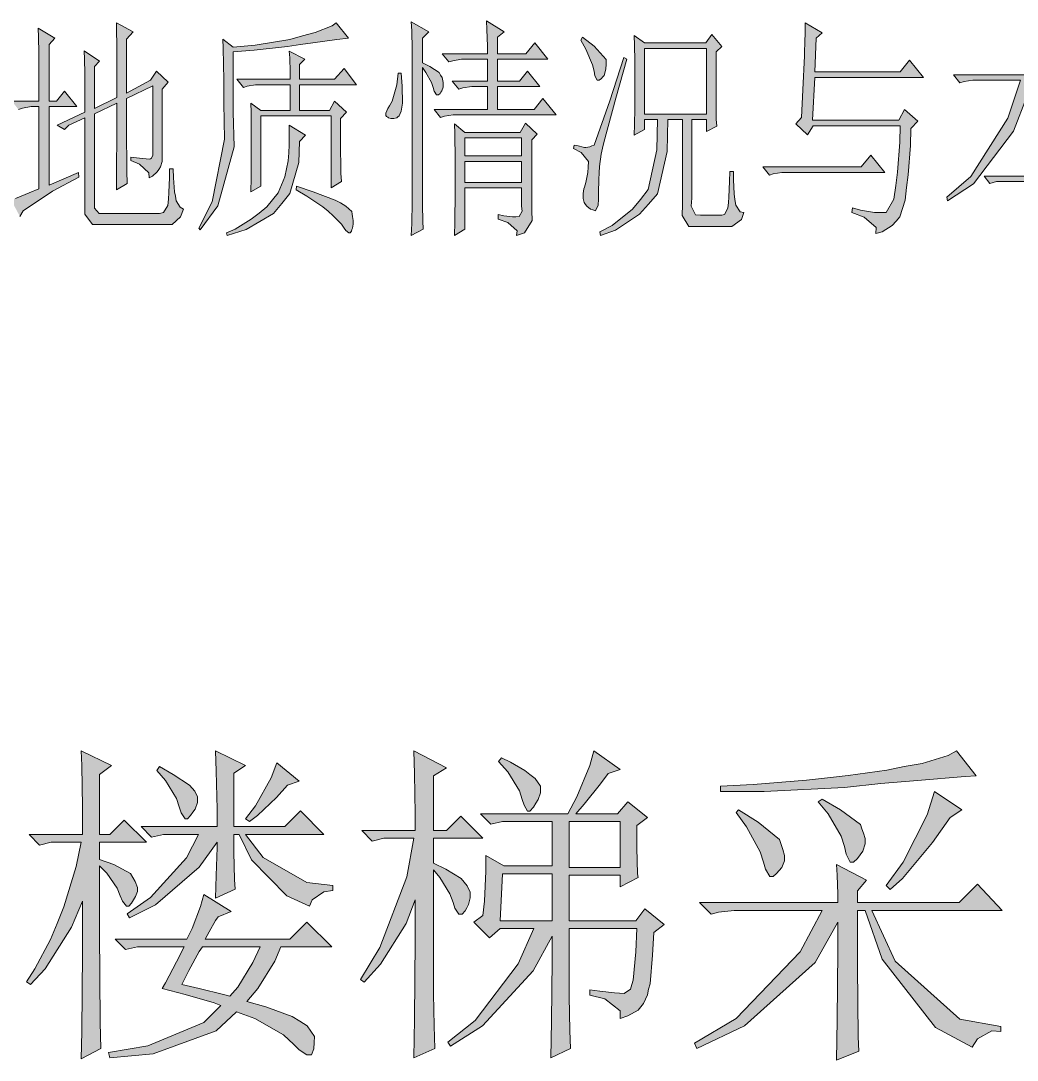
# Model space of a CAD drawing. Header units: millimetres. Extents: x 0 to 586, y 0 to 414.
# Drawn here: x 424.46 to 441.29, y 130 to 147.55 of the extents above; entities that cross this region are included whole.
import ezdxf

# ---------------------------------------------------------------- set-up
doc = ezdxf.new("R2010")
doc.units = ezdxf.units.MM

msp = doc.modelspace()

# ---------------------------------------------------------------- hatches: boundary and pattern name
h = msp.add_hatch(color=0)
h.dxf.hatch_style = 2
h.paths.add_polyline_path([(426.321361, 145.245667), (426.466, 145.2245), (426.635333, 145.206861), (426.652972, 145.217444), (426.670611, 145.2245), (426.68825, 145.277417), (426.68825, 145.323278), (426.68825, 146.448639), (426.247278, 146.233444), (426.247278, 145.725444), (426.250806, 145.005778), (426.257861, 144.797639), (426.074417, 144.691806), (426.077944, 144.959917), (426.085, 145.693694), (426.085, 146.155833), (425.704, 145.972389), (425.704, 144.476611), (425.704, 144.381361), (425.781611, 144.289639), (425.86275, 144.289639), (426.801139, 144.289639), (426.868167, 144.307278), (426.945778, 144.427222), (426.956361, 144.536583), (426.963417, 144.645944), (426.974, 144.899944), (426.974, 145.044583), (427.033972, 145.044583), (427.041028, 144.892889), (427.058667, 144.660056), (427.072778, 144.582444), (427.083361, 144.504833), (427.153917, 144.399), (427.206833, 144.36725), (427.157444, 144.236722), (427.016333, 144.106194), (426.924611, 144.106194), (425.802778, 144.106194), (425.67225, 144.106194), (425.541722, 144.282583), (425.541722, 144.458972), (425.541722, 145.908889), (425.270083, 145.785417), (425.196, 145.707806), (425.072528, 145.785417), (425.541722, 146.004139), (425.541722, 146.558), (425.541722, 146.656778), (425.534667, 146.896667), (425.531139, 147.037778), (425.788667, 146.864917), (425.704, 146.773194), (425.704, 146.064111), (426.085, 146.251083), (426.085, 146.988389), (426.085, 147.1295), (426.077944, 147.390556), (426.074417, 147.514028), (426.356639, 147.358806), (426.247278, 147.235333), (426.247278, 146.325167), (426.652972, 146.543889), (426.75175, 146.695583), (426.949306, 146.512139), (426.850528, 146.388667), (426.850528, 145.217444), (426.850528, 145.168056), (426.822306, 145.079861), (426.794083, 145.037528), (426.765861, 144.995194), (426.684722, 144.921111), (426.628278, 144.892889), (426.621222, 144.977556), (426.466, 145.122194), (426.321361, 145.185694)])
h = msp.add_hatch(color=0)
h.dxf.hatch_style = 2
h.paths.add_polyline_path([(427.467889, 144.046222), (427.690139, 144.490722), (427.898278, 145.549056), (427.887694, 146.155833), (427.887694, 146.543889), (427.880639, 147.083639), (427.873583, 147.235333), (428.046444, 147.09775), (428.416861, 147.136556), (429.002472, 147.231806), (429.217667, 147.291778), (429.432861, 147.348222), (429.718611, 147.461111), (429.785639, 147.514028), (429.997306, 147.252972), (429.79975, 147.228278), (429.390528, 147.175361), (429.182389, 147.143611), (428.967194, 147.111861), (428.399222, 147.051889), (428.046444, 147.020139), (428.046444, 146.004139), (428.064083, 145.418528), (427.788917, 144.423694), (427.492583, 144.014472)])
h = msp.add_hatch(color=0)
h.dxf.hatch_style = 2
h.paths.add_polyline_path([(431.06975, 146.910778), (431.06975, 147.066), (431.062694, 147.376444), (431.055639, 147.528139), (431.351972, 147.358806), (431.242611, 147.252972), (431.242611, 146.836694), (431.369611, 146.773194), (431.524833, 146.670889), (431.549528, 146.628556), (431.574222, 146.586222), (431.595389, 146.505083), (431.591861, 146.466278), (431.591861, 146.427472), (431.570694, 146.363972), (431.556583, 146.342806), (431.542472, 146.318111), (431.51425, 146.296944), (431.500139, 146.296944), (431.4825, 146.296944), (431.443694, 146.356917), (431.426056, 146.420417), (431.394306, 146.505083), (431.302583, 146.674417), (431.242611, 146.759083), (431.242611, 144.554222), (431.242611, 144.43075), (431.249667, 144.166167), (431.253194, 144.028583), (431.055639, 143.919222), (431.062694, 144.120306), (431.06975, 144.483667), (431.06975, 144.645944)])
h = msp.add_hatch(color=0)
h.dxf.hatch_style = 2
h.paths.add_polyline_path([(432.621972, 147.358806), (432.512611, 147.267083), (432.512611, 146.988389), (432.992389, 146.988389), (433.140556, 147.171833), (433.362806, 146.896667), (432.512611, 146.896667), (432.512611, 146.52625), (432.883028, 146.52625), (433.017083, 146.695583), (433.22875, 146.434528), (432.512611, 146.434528), (432.512611, 146.05), (433.129972, 146.05), (433.278139, 146.233444), (433.500389, 145.958278), (431.845861, 145.958278), (431.764722, 145.958278), (431.616556, 145.933583), (431.549528, 145.912417), (431.440167, 146.05), (432.33975, 146.05), (432.33975, 146.434528), (432.156306, 146.434528), (432.075167, 146.434528), (431.927, 146.413361), (431.859972, 146.388667), (431.747083, 146.52625), (432.33975, 146.52625), (432.33975, 146.896667), (431.983444, 146.896667), (431.902306, 146.896667), (431.754139, 146.871972), (431.687111, 146.850806), (431.574222, 146.988389), (432.33975, 146.988389), (432.33975, 147.118917), (432.332694, 147.397611), (432.325639, 147.545778)])
h = msp.add_hatch(color=0)
h.dxf.hatch_style = 2
h.paths.add_polyline_path([(437.645528, 145.912417), (437.670222, 146.381611), (437.698444, 146.953111), (437.698444, 147.051889), (437.701972, 147.150667), (437.7055, 147.3835), (437.7055, 147.514028), (437.99125, 147.344694), (437.892472, 147.252972), (437.867778, 146.681472), (439.310639, 146.681472), (439.469389, 146.882556), (439.70575, 146.58975), (437.867778, 146.58975), (437.828972, 145.866556), (439.285944, 145.866556), (439.384722, 146.05), (439.606972, 145.848917), (439.494083, 145.725444), (439.4835, 145.439694), (439.444694, 144.942278), (439.42, 144.730611), (439.395306, 144.518944), (439.307111, 144.233194), (439.243611, 144.162639), (439.176583, 144.088556), (439.00725, 143.982722), (438.901417, 143.9545), (438.908472, 144.053278), (438.703861, 144.229667), (438.495722, 144.307278), (438.506306, 144.384889), (438.643889, 144.346083), (438.876722, 144.307278), (438.9755, 144.307278), (439.074278, 144.307278), (439.204806, 144.536583), (439.236556, 144.762361), (439.264778, 144.991667), (439.303583, 145.496139), (439.310639, 145.771306), (437.843083, 145.771306), (437.744306, 145.619611), (437.54675, 145.803056)])
h = msp.add_hatch(color=0)
h.dxf.hatch_style = 2
h.paths.add_polyline_path([(441.6425, 144.829389), (441.6425, 144.554222), (441.646028, 144.127361), (441.653083, 143.982722), (441.444944, 143.891), (441.448472, 144.229667), (441.455528, 144.698861), (441.455528, 144.829389), (440.936944, 144.829389), (440.827583, 144.801167), (440.728806, 144.924639), (441.455528, 144.924639), (441.455528, 146.279306), (441.222694, 145.679583), (440.548889, 144.794111), (440.111444, 144.508361), (440.100861, 144.568333), (440.506556, 144.917583), (441.130972, 145.901833), (441.346167, 146.543889), (440.615917, 146.543889), (440.538306, 146.543889), (440.390139, 146.519194), (440.319583, 146.498028), (440.210222, 146.635611), (441.455528, 146.635611), (441.455528, 146.84375), (441.448472, 147.298833), (441.444944, 147.545778), (441.765972, 147.358806), (441.6425, 147.235333), (441.6425, 146.635611), (442.478583, 146.635611), (442.651444, 146.850806), (442.898389, 146.543889), (441.765972, 146.543889), (441.967056, 145.901833), (442.573833, 145.101028), (442.972472, 144.93875), (442.972472, 144.878778), (442.856056, 144.868194), (442.722, 144.776472), (442.700833, 144.691806), (442.369222, 144.963444), (441.868278, 145.887722), (441.702472, 146.543889), (441.6425, 146.543889), (441.6425, 144.924639), (442.012917, 144.924639), (442.161083, 145.108083), (442.379806, 144.829389)])
h = msp.add_hatch(color=0)
h.dxf.hatch_style = 2
h.paths.add_polyline_path([(424.938472, 144.769417), (425.432361, 144.984611), (425.442944, 144.907), (424.998444, 144.670639), (424.501028, 144.339028), (424.444583, 144.243778), (424.296417, 144.522472), (424.3705, 144.547167), (424.603333, 144.638889), (424.765611, 144.705917), (424.765611, 146.095861), (424.716222, 146.095861), (424.635083, 146.095861), (424.486917, 146.071167), (424.419889, 146.05), (424.310528, 146.187583), (424.765611, 146.187583), (424.765611, 146.896667), (424.765611, 147.006028), (424.758556, 147.267083), (424.7515, 147.422306), (425.03725, 147.252972), (424.938472, 147.143611), (424.938472, 146.187583), (425.061944, 146.187583), (425.196, 146.356917), (425.407667, 146.095861), (424.938472, 146.095861)])
h = msp.add_hatch(color=0)
h.dxf.hatch_style = 2
h.paths.add_polyline_path([(433.944889, 147.267083), (434.145972, 147.118917), (434.347056, 146.893139), (434.343528, 146.812), (434.34, 146.730861), (434.311778, 146.6215), (434.287083, 146.593278), (434.265917, 146.568583), (434.227111, 146.540361), (434.216528, 146.540361), (434.191833, 146.540361), (434.153028, 146.617972), (434.142444, 146.695583), (434.11775, 146.801417), (434.004861, 147.066), (433.920194, 147.221222)])
h = msp.add_hatch(color=0)
h.paths.add_polyline_path([(436.202667, 146.201694), (436.202667, 146.102917), (436.206194, 145.884194), (436.21325, 145.767778), (436.040389, 145.676056), (436.040389, 145.877139), (435.793444, 145.877139), (435.793444, 144.550694), (435.782861, 144.413111), (435.856944, 144.268472), (435.941611, 144.261417), (436.297917, 144.261417), (436.347306, 144.275528), (436.40375, 144.381361), (436.410806, 144.476611), (436.417861, 144.568333), (436.428444, 144.829389), (436.4355, 144.998722), (436.495472, 144.998722), (436.495472, 144.861139), (436.509583, 144.624778), (436.520167, 144.529528), (436.534278, 144.434278), (436.608361, 144.321389), (436.668333, 144.307278), (436.633056, 144.190861), (436.470778, 144.074444), (436.347306, 144.074444), (435.867528, 144.074444), (435.744056, 144.074444), (435.627639, 144.257889), (435.634694, 144.444861), (435.634694, 145.877139), (435.38775, 145.877139), (435.373639, 145.337389), (435.211361, 144.624778), (435.059667, 144.451917), (434.907972, 144.279056), (434.505806, 144.010944), (434.251806, 143.919222), (434.241222, 143.982722), (434.449361, 144.088556), (434.791556, 144.363722), (434.925611, 144.529528), (435.056139, 144.695333), (435.200778, 145.369139), (435.214889, 145.877139), (434.992639, 145.877139), (434.992639, 145.707806), (434.819778, 145.616083), (434.826833, 145.792472), (434.830361, 146.064111), (434.830361, 146.155833), (434.830361, 146.773194), (434.830361, 146.871972), (434.826833, 147.136556), (434.819778, 147.295306), (434.992639, 147.171833), (436.029806, 147.171833), (436.128583, 147.312944), (436.297917, 147.111861), (436.202667, 147.020139)])
h.paths.add_polyline_path([(434.992639, 147.080111), (434.992639, 145.968861), (436.040389, 145.968861), (436.040389, 147.080111)])
h = msp.add_hatch(color=0)
h.dxf.hatch_style = 2
h.paths.add_polyline_path([(429.009528, 146.558), (429.009528, 146.681472), (429.002472, 146.921361), (428.995417, 147.03425), (429.256472, 146.896667), (429.168278, 146.804944), (429.168278, 146.558), (429.760944, 146.558), (429.923222, 146.741444), (430.131361, 146.466278), (429.168278, 146.466278), (429.168278, 146.032361), (429.676278, 146.032361), (429.760944, 146.187583), (429.9585, 146.004139), (429.859722, 145.894778), (429.859722, 145.499667), (429.866778, 144.9705), (429.873833, 144.829389), (429.700972, 144.723556), (429.700972, 145.940639), (428.515639, 145.940639), (428.515639, 144.751778), (428.342778, 144.660056), (428.349833, 144.892889), (428.353361, 145.305639), (428.353361, 145.485556), (428.353361, 145.665472), (428.349833, 146.004139), (428.342778, 146.155833), (428.515639, 146.032361), (429.009528, 146.032361), (429.009528, 146.466278), (428.490944, 146.466278), (428.423917, 146.466278), (428.286333, 146.441583), (428.219306, 146.420417), (428.109944, 146.558)])
h = msp.add_hatch(color=0)
h.dxf.hatch_style = 2
h.paths.add_polyline_path([(433.807306, 145.44675), (433.870806, 145.432639), (433.955472, 145.411472), (433.980167, 145.407944), (434.004861, 145.404417), (434.068361, 145.415), (434.103639, 145.432639), (434.142444, 145.44675), (434.410556, 146.194639), (434.646917, 146.928417), (434.696306, 146.896667), (434.509333, 146.2405), (434.304722, 145.489083), (434.283556, 145.393833), (434.262389, 145.295056), (434.234167, 145.086917), (434.227111, 144.977556), (434.220056, 144.864667), (434.216528, 144.645944), (434.216528, 144.536583), (434.209472, 144.43075), (434.163611, 144.3355), (434.121278, 144.353139), (434.082472, 144.36725), (434.018972, 144.413111), (433.997806, 144.444861), (433.976639, 144.476611), (433.955472, 144.543639), (433.955472, 144.582444), (433.955472, 144.628306), (433.969583, 144.705917), (433.980167, 144.737667), (434.004861, 144.815278), (434.036611, 144.984611), (434.043667, 145.076333), (434.047194, 145.168056), (433.923722, 145.323278), (433.796722, 145.386778)])
h = msp.add_hatch(color=0)
h.dxf.hatch_style = 2
h.paths.add_polyline_path([(430.882778, 146.663833), (430.903944, 146.441583), (430.907472, 146.152306), (430.896889, 146.088806), (430.882778, 146.021778), (430.851028, 145.940639), (430.829861, 145.926528), (430.808694, 145.908889), (430.759306, 145.894778), (430.734611, 145.894778), (430.709917, 145.894778), (430.671111, 145.905361), (430.657, 145.919472), (430.639361, 145.930056), (430.62525, 145.947694), (430.62525, 145.9865), (430.657, 146.064111), (430.685222, 146.109972), (430.734611, 146.187583), (430.808694, 146.466278), (430.833389, 146.663833)])
h = msp.add_hatch(color=0)
h.dxf.hatch_style = 2
h.paths.add_polyline_path([(427.937083, 143.965083), (428.078194, 144.028583), (428.353361, 144.194389), (428.483889, 144.296694), (428.617944, 144.402528), (428.804917, 144.642417), (428.861361, 144.776472), (428.917806, 144.910528), (428.977778, 145.182167), (428.984833, 145.316222), (428.991889, 145.450278), (428.995417, 145.686639), (428.995417, 145.785417), (429.267056, 145.616083), (429.168278, 145.51025), (429.157694, 145.153944), (429.006, 144.628306), (428.868417, 144.458972), (428.727306, 144.289639), (428.268694, 144.021528), (427.947667, 143.919222)])
h = msp.add_hatch(color=0)
h.paths.add_polyline_path([(431.785889, 145.803056), (431.95875, 145.661944), (432.893611, 145.661944), (432.981806, 145.817167), (433.179361, 145.633722), (433.091167, 145.538472), (433.091167, 144.3355), (433.098222, 144.173222), (432.967694, 143.965083), (432.833639, 143.919222), (432.840694, 143.996833), (432.685472, 144.137944), (432.523194, 144.197917), (432.523194, 144.275528), (432.618444, 144.250833), (432.766611, 144.233194), (432.819528, 144.236722), (432.875972, 144.24025), (432.925361, 144.328444), (432.918306, 144.413111), (432.918306, 144.723556), (431.95875, 144.723556), (431.95875, 144.028583), (431.785889, 143.919222), (431.789417, 144.145), (431.796472, 144.645944), (431.796472, 144.924639), (431.796472, 145.199806), (431.789417, 145.640778)])
h.paths.add_polyline_path([(431.95875, 145.171583), (431.95875, 144.815278), (432.918306, 144.815278), (432.918306, 145.171583)])
h.paths.add_polyline_path([(431.95875, 145.570222), (431.95875, 145.263306), (432.918306, 145.263306), (432.918306, 145.570222)])
h = msp.add_hatch(color=0)
h.dxf.hatch_style = 2
h.paths.add_polyline_path([(436.989361, 145.079861), (438.654472, 145.079861), (438.81675, 145.277417), (439.049583, 144.984611), (437.384472, 144.984611), (437.310389, 144.984611), (437.169278, 144.963444), (437.10225, 144.93875)])
h = msp.add_hatch(color=0)
h.dxf.hatch_style = 2
h.paths.add_polyline_path([(429.118889, 144.751778), (429.397583, 144.660056), (429.768, 144.518944), (429.859722, 144.469556), (429.951444, 144.416639), (430.050222, 144.324917), (430.057278, 144.282583), (430.064333, 144.24025), (430.071389, 144.173222), (430.071389, 144.152056), (430.071389, 144.11325), (430.060806, 144.046222), (430.050222, 144.021528), (430.043167, 143.993306), (430.025528, 143.965083), (430.000833, 143.965083), (429.951444, 144.003889), (429.923222, 144.042694), (429.873833, 144.11325), (429.73625, 144.254361), (429.651583, 144.328444), (429.563389, 144.402528), (429.29175, 144.582444), (429.108306, 144.691806)])
h = msp.add_hatch(color=0)
h.dxf.hatch_style = 2
h.paths.add_polyline_path([(425.792194, 133.275917), (425.792194, 132.17525), (425.802778, 130.633611), (425.813361, 130.192639), (425.48175, 130.01625), (425.492333, 130.478389), (425.502917, 131.811889), (425.502917, 132.68325), (425.315944, 132.242278), (424.874972, 131.536722), (424.6245, 131.272139), (424.557472, 131.318), (424.698583, 131.536722), (424.959639, 132.030611), (425.076056, 132.305778), (425.188944, 132.584472), (425.393556, 133.265333), (425.48175, 133.674556), (424.97375, 133.674556), (424.776194, 133.628694), (424.599806, 133.805083), (425.502917, 133.805083), (425.502917, 134.267222), (425.492333, 134.972778), (425.48175, 135.216194), (425.98975, 134.972778), (425.792194, 134.817556), (425.792194, 133.805083), (425.965056, 133.805083), (426.208472, 134.0485), (426.582417, 133.674556), (425.792194, 133.674556), (425.792194, 133.385278), (426.032083, 133.297083), (426.314306, 133.145389), (426.353111, 133.078361), (426.391917, 133.011333), (426.430722, 132.912556), (426.430722, 132.880806), (426.430722, 132.845528), (426.395444, 132.757333), (426.363694, 132.704417), (426.331944, 132.647972), (426.286083, 132.595056), (426.2755, 132.595056), (426.24375, 132.595056), (426.176722, 132.68325), (426.141444, 132.771444), (426.088528, 132.901972), (425.912139, 133.155972)])
h = msp.add_hatch(color=0)
h.dxf.hatch_style = 2
h.paths.add_polyline_path([(428.060556, 133.808611), (428.060556, 133.50875), (428.071139, 133.046611), (428.081722, 132.880806), (427.750111, 132.729111), (427.760694, 133.113639), (427.774806, 133.586361), (427.774806, 133.674556), (427.474944, 133.25475), (426.737639, 132.616222), (426.296667, 132.3975), (426.254333, 132.464528), (426.649444, 132.739694), (427.256222, 133.409972), (427.464361, 133.808611), (426.871694, 133.808611), (426.670611, 133.76275), (426.494222, 133.939139), (427.774806, 133.939139), (427.774806, 134.235472), (427.760694, 134.874), (427.750111, 135.216194), (428.258111, 134.972778), (428.060556, 134.84225), (428.060556, 133.939139), (428.917806, 133.939139), (429.182389, 134.203722), (429.581028, 133.808611), (428.258111, 133.808611), (428.554444, 133.420556), (429.29175, 132.993694), (429.732722, 132.947833), (429.732722, 132.859639), (429.581028, 132.838472), (429.379944, 132.704417), (429.337611, 132.595056), (428.953083, 132.771444), (428.356889, 133.378222), (428.14875, 133.808611)])
h = msp.add_hatch(color=0)
h.dxf.hatch_style = 2
h.paths.add_polyline_path([(431.429583, 131.272139), (431.429583, 131.116917), (431.440167, 130.577167), (431.45075, 130.192639), (431.097972, 130.037417), (431.112083, 130.686528), (431.122667, 132.020028), (431.122667, 132.704417), (430.967444, 132.305778), (430.537056, 131.614333), (430.261889, 131.314472), (430.194861, 131.360333), (430.526472, 131.900083), (430.978028, 133.088944), (431.097972, 133.741583), (430.5935, 133.741583), (430.395944, 133.695722), (430.219556, 133.872111), (431.122667, 133.872111), (431.122667, 134.157861), (431.112083, 134.828139), (431.097972, 135.216194), (431.651833, 134.930444), (431.429583, 134.796389), (431.429583, 133.872111), (431.651833, 133.872111), (431.891722, 134.115528), (432.265667, 133.741583), (431.429583, 133.741583), (431.429583, 133.321778), (431.637722, 133.223), (431.898778, 133.060722), (431.948167, 133.00075), (431.997556, 132.940778), (432.046944, 132.834944), (432.046944, 132.792611), (432.046944, 132.736167), (432.018722, 132.626806), (431.9905, 132.570361), (431.965806, 132.517444), (431.912889, 132.461), (431.891722, 132.461), (431.859972, 132.461), (431.792944, 132.559778), (431.761194, 132.658556), (431.70475, 132.803194), (431.538944, 133.078361), (431.429583, 133.212417)])
h = msp.add_hatch(color=0)
h.paths.add_polyline_path([(434.865639, 133.956778), (434.865639, 133.582833), (434.876222, 133.141861), (434.886806, 133.078361), (434.579889, 132.923139), (434.579889, 133.120694), (433.722639, 133.120694), (433.722639, 132.348111), (434.844472, 132.348111), (434.999694, 132.549194), (435.327778, 132.284611), (435.151389, 132.150556), (435.130222, 131.766028), (435.087889, 131.28625), (435.063194, 131.194528), (435.042028, 131.099278), (434.975, 130.951111), (434.932667, 130.894667), (434.886806, 130.84175), (434.713944, 130.742972), (434.579889, 130.697111), (434.579889, 130.831167), (434.325889, 131.028722), (434.071889, 131.09575), (434.071889, 131.183944), (434.237694, 131.15925), (434.488167, 131.131028), (434.569306, 131.1275), (434.650444, 131.120444), (434.756278, 131.194528), (434.777444, 131.272139), (434.802139, 131.346222), (434.844472, 131.822472), (434.865639, 132.217583), (433.722639, 132.217583), (433.722639, 131.335639), (433.722639, 131.071056), (433.733222, 130.499556), (433.743806, 130.192639), (433.412194, 130.037417), (433.422778, 130.654778), (433.433361, 131.677833), (433.433361, 132.087056), (433.115861, 131.501444), (432.255083, 130.577167), (431.715333, 130.234972), (431.673, 130.302), (432.135139, 130.665361), (432.861861, 131.621389), (433.126444, 132.217583), (432.554944, 132.217583), (432.378556, 132.062361), (432.113972, 132.326944), (432.265667, 132.436306), (432.290361, 132.679722), (432.311528, 133.187722), (432.311528, 133.452306), (432.618444, 133.275917), (433.433361, 133.275917), (433.433361, 134.023806), (432.597278, 134.023806), (432.399722, 133.981472), (432.223333, 134.154333), (433.697944, 134.154333), (433.853167, 134.443611), (434.071889, 134.972778), (434.138917, 135.216194), (434.579889, 134.90575), (434.382333, 134.838722), (434.248278, 134.662333), (433.973111, 134.320139), (433.832, 134.154333), (434.537556, 134.154333), (434.713944, 134.355417), (435.042028, 134.090833)])
h.paths.add_polyline_path([(432.597278, 133.141861), (432.554944, 132.348111), (433.433361, 132.348111), (433.433361, 133.141861)])
h.paths.add_polyline_path([(433.722639, 134.023806), (433.722639, 133.251222), (434.579889, 133.251222), (434.579889, 134.023806)])
h = msp.add_hatch(color=0)
h.dxf.hatch_style = 2
h.paths.add_polyline_path([(440.263139, 135.216194), (440.59475, 134.796389), (440.407778, 134.785806), (439.603444, 134.718778), (438.986083, 134.665861), (438.368722, 134.598833), (437.014056, 134.531806), (436.27675, 134.531806), (436.27675, 134.62), (436.827083, 134.65175), (437.730194, 134.725833), (438.082972, 134.764639), (438.43575, 134.803444), (439.084861, 134.895167), (439.381194, 134.951611), (439.681056, 135.004528), (440.122028, 135.138583)])
h = msp.add_hatch(color=0)
h.dxf.hatch_style = 2
h.paths.add_polyline_path([(428.963667, 134.641167), (428.776694, 134.433028), (428.455667, 134.126111), (428.325139, 134.027333), (428.258111, 134.069667), (428.423917, 134.291917), (428.6885, 134.764639), (428.787278, 135.015111), (429.161222, 134.708194)])
h = msp.add_hatch(color=0)
h.dxf.hatch_style = 2
h.paths.add_polyline_path([(432.576111, 135.103306), (432.731333, 135.029222), (432.971222, 134.884583), (433.059417, 134.817556), (433.147611, 134.750528), (433.235806, 134.62), (433.235806, 134.552972), (433.235806, 134.510639), (433.197, 134.39775), (433.158194, 134.33425), (433.119389, 134.267222), (433.059417, 134.200194), (433.03825, 134.200194), (433.017083, 134.200194), (432.960639, 134.298972), (432.928889, 134.39775), (432.883028, 134.542389), (432.685472, 134.863417), (432.53025, 135.039806)])
h = msp.add_hatch(color=0)
h.dxf.hatch_style = 2
h.paths.add_polyline_path([(426.758806, 134.884583), (426.804667, 134.951611), (427.033972, 134.817556), (427.309139, 134.637639), (427.355, 134.58825), (427.397333, 134.538861), (427.443194, 134.443611), (427.443194, 134.401278), (427.443194, 134.344833), (427.404389, 134.235472), (427.365583, 134.182556), (427.326778, 134.126111), (427.277389, 134.069667), (427.266806, 134.069667), (427.235056, 134.069667), (427.168028, 134.171972), (427.13275, 134.27075), (427.090417, 134.411861), (426.903444, 134.718778)])
h = msp.add_hatch(color=0)
h.dxf.hatch_style = 2
h.paths.add_polyline_path([(439.889194, 134.531806), (440.351333, 134.224889), (440.153778, 134.090833), (439.857444, 133.671028), (439.349444, 133.06425), (439.141306, 132.877278), (439.074278, 132.944306), (439.360028, 133.339417), (439.76925, 134.136694)])
h = msp.add_hatch(color=0)
h.dxf.hatch_style = 2
h.paths.add_polyline_path([(437.92775, 134.355417), (437.994778, 134.401278), (438.301694, 134.224889), (438.640361, 133.974417), (438.665056, 133.903861), (438.693278, 133.829778), (438.7215, 133.738056), (438.7215, 133.716889), (438.7215, 133.649861), (438.679167, 133.522861), (438.633306, 133.462889), (438.590972, 133.399389), (438.523944, 133.339417), (438.502778, 133.339417), (438.4675, 133.339417), (438.400472, 133.473472), (438.368722, 133.604), (438.312278, 133.780389), (438.093556, 134.157861)])
h = msp.add_hatch(color=0)
h.dxf.hatch_style = 2
h.paths.add_polyline_path([(436.583667, 134.224889), (436.915278, 134.013222), (437.271583, 133.720417), (437.299806, 133.639278), (437.328028, 133.554611), (437.35625, 133.452306), (437.35625, 133.427611), (437.35625, 133.364111), (437.310389, 133.247694), (437.268056, 133.198306), (437.222194, 133.148917), (437.169278, 133.099528), (437.158694, 133.099528), (437.112833, 133.099528), (437.035222, 133.219472), (437.003472, 133.339417), (436.947028, 133.515806), (436.717722, 133.935611), (436.541333, 134.179028)])
h = msp.add_hatch(color=0)
h.dxf.hatch_style = 2
h.paths.add_polyline_path([(438.590972, 132.5245), (438.590972, 131.579056), (438.601556, 130.390194), (438.612139, 130.146778), (438.238194, 129.995083), (438.248778, 130.675944), (438.259361, 131.843639), (438.259361, 132.326944), (437.874833, 131.646083), (436.682444, 130.577167), (435.878111, 130.192639), (435.835778, 130.280833), (436.541333, 130.697111), (437.620833, 131.822472), (437.994778, 132.5245), (436.650694, 132.5245), (436.506056, 132.5245), (436.245, 132.49275), (436.121528, 132.461), (435.923972, 132.658556), (438.259361, 132.658556), (438.259361, 132.799667), (438.248778, 133.120694), (438.238194, 133.297083), (438.742667, 133.0325), (438.590972, 132.856111), (438.590972, 132.658556), (440.309, 132.658556), (440.615917, 132.965472), (441.035722, 132.5245), (438.830861, 132.5245), (439.2295, 131.66725), (440.319583, 130.686528), (441.011028, 130.566583), (441.011028, 130.478389), (440.859333, 130.488972), (440.615917, 130.358444), (440.527722, 130.213806), (439.910361, 130.545417), (439.00725, 131.699), (438.7215, 132.5245)])
h = msp.add_hatch(color=0)
h.paths.add_polyline_path([(427.795972, 132.415139), (427.750111, 132.351639), (427.64075, 132.164667), (427.573722, 132.041194), (429.006, 132.041194), (429.29175, 132.326944), (429.711556, 131.910667), (428.854306, 131.910667), (428.752, 131.66725), (428.46625, 131.205111), (428.279278, 130.986389), (428.600306, 130.898194), (429.044806, 130.732389), (429.171806, 130.654778), (429.298806, 130.577167), (429.41875, 130.39725), (429.415222, 130.291417), (429.408167, 130.189111), (429.369361, 130.083278), (429.337611, 130.083278), (429.29175, 130.083278), (429.161222, 130.171472), (429.073028, 130.259667), (428.896639, 130.425472), (428.413333, 130.700639), (428.102889, 130.81), (427.760694, 130.4925), (426.695306, 130.104444), (425.965056, 130.037417), (425.943889, 130.125611), (426.607111, 130.2385), (427.552556, 130.633611), (427.838306, 130.919361), (427.728944, 130.965222), (427.235056, 131.106333), (426.847, 131.205111), (426.903444, 131.303889), (427.090417, 131.656667), (427.220944, 131.910667), (426.430722, 131.910667), (426.229639, 131.864806), (426.05325, 132.041194), (427.266806, 132.041194), (427.355, 132.217583), (427.496111, 132.591528), (427.552556, 132.792611), (428.014694, 132.503333)])
h.paths.add_polyline_path([(427.531389, 131.910667), (427.474944, 131.833056), (427.298556, 131.512028), (427.178611, 131.272139), (427.474944, 131.205111), (427.884167, 131.106333), (427.993528, 131.074583), (428.124056, 131.226278), (428.378056, 131.646083), (428.501528, 131.910667)])

# ---------------------------------------------------------------- linework, layer by layer
at = {"color": 0, "lineweight": 0}
for points in [[(426.321361, 145.245667), (426.466, 145.2245), (426.635333, 145.206861), (426.652972, 145.217444), (426.670611, 145.2245), (426.68825, 145.277417), (426.68825, 145.323278), (426.68825, 146.448639), (426.247278, 146.233444), (426.247278, 145.725444), (426.250806, 145.005778), (426.257861, 144.797639), (426.074417, 144.691806), (426.077944, 144.959917), (426.085, 145.693694), (426.085, 146.155833), (425.704, 145.972389), (425.704, 144.476611), (425.704, 144.381361), (425.781611, 144.289639), (425.86275, 144.289639), (426.801139, 144.289639), (426.868167, 144.307278), (426.945778, 144.427222), (426.956361, 144.536583), (426.963417, 144.645944), (426.974, 144.899944), (426.974, 145.044583), (427.033972, 145.044583), (427.041028, 144.892889), (427.058667, 144.660056), (427.072778, 144.582444), (427.083361, 144.504833), (427.153917, 144.399), (427.206833, 144.36725), (427.157444, 144.236722), (427.016333, 144.106194), (426.924611, 144.106194), (425.802778, 144.106194), (425.67225, 144.106194), (425.541722, 144.282583), (425.541722, 144.458972), (425.541722, 145.908889), (425.270083, 145.785417), (425.196, 145.707806), (425.072528, 145.785417), (425.541722, 146.004139), (425.541722, 146.558), (425.541722, 146.656778), (425.534667, 146.896667), (425.531139, 147.037778), (425.788667, 146.864917), (425.704, 146.773194), (425.704, 146.064111), (426.085, 146.251083), (426.085, 146.988389), (426.085, 147.1295), (426.077944, 147.390556), (426.074417, 147.514028), (426.356639, 147.358806), (426.247278, 147.235333), (426.247278, 146.325167), (426.652972, 146.543889), (426.75175, 146.695583), (426.949306, 146.512139), (426.850528, 146.388667), (426.850528, 145.217444), (426.850528, 145.168056), (426.822306, 145.079861), (426.794083, 145.037528), (426.765861, 144.995194), (426.684722, 144.921111), (426.628278, 144.892889), (426.621222, 144.977556), (426.466, 145.122194), (426.321361, 145.185694)], [(427.467889, 144.046222), (427.690139, 144.490722), (427.898278, 145.549056), (427.887694, 146.155833), (427.887694, 146.543889), (427.880639, 147.083639), (427.873583, 147.235333), (428.046444, 147.09775), (428.416861, 147.136556), (429.002472, 147.231806), (429.217667, 147.291778), (429.432861, 147.348222), (429.718611, 147.461111), (429.785639, 147.514028), (429.997306, 147.252972), (429.79975, 147.228278), (429.390528, 147.175361), (429.182389, 147.143611), (428.967194, 147.111861), (428.399222, 147.051889), (428.046444, 147.020139), (428.046444, 146.004139), (428.064083, 145.418528), (427.788917, 144.423694), (427.492583, 144.014472)], [(431.06975, 146.910778), (431.06975, 147.066), (431.062694, 147.376444), (431.055639, 147.528139), (431.351972, 147.358806), (431.242611, 147.252972), (431.242611, 146.836694), (431.369611, 146.773194), (431.524833, 146.670889), (431.549528, 146.628556), (431.574222, 146.586222), (431.595389, 146.505083), (431.591861, 146.466278), (431.591861, 146.427472), (431.570694, 146.363972), (431.556583, 146.342806), (431.542472, 146.318111), (431.51425, 146.296944), (431.500139, 146.296944), (431.4825, 146.296944), (431.443694, 146.356917), (431.426056, 146.420417), (431.394306, 146.505083), (431.302583, 146.674417), (431.242611, 146.759083), (431.242611, 144.554222), (431.242611, 144.43075), (431.249667, 144.166167), (431.253194, 144.028583), (431.055639, 143.919222), (431.062694, 144.120306), (431.06975, 144.483667), (431.06975, 144.645944)], [(432.621972, 147.358806), (432.512611, 147.267083), (432.512611, 146.988389), (432.992389, 146.988389), (433.140556, 147.171833), (433.362806, 146.896667), (432.512611, 146.896667), (432.512611, 146.52625), (432.883028, 146.52625), (433.017083, 146.695583), (433.22875, 146.434528), (432.512611, 146.434528), (432.512611, 146.05), (433.129972, 146.05), (433.278139, 146.233444), (433.500389, 145.958278), (431.845861, 145.958278), (431.764722, 145.958278), (431.616556, 145.933583), (431.549528, 145.912417), (431.440167, 146.05), (432.33975, 146.05), (432.33975, 146.434528), (432.156306, 146.434528), (432.075167, 146.434528), (431.927, 146.413361), (431.859972, 146.388667), (431.747083, 146.52625), (432.33975, 146.52625), (432.33975, 146.896667), (431.983444, 146.896667), (431.902306, 146.896667), (431.754139, 146.871972), (431.687111, 146.850806), (431.574222, 146.988389), (432.33975, 146.988389), (432.33975, 147.118917), (432.332694, 147.397611), (432.325639, 147.545778)], [(437.645528, 145.912417), (437.670222, 146.381611), (437.698444, 146.953111), (437.698444, 147.051889), (437.701972, 147.150667), (437.7055, 147.3835), (437.7055, 147.514028), (437.99125, 147.344694), (437.892472, 147.252972), (437.867778, 146.681472), (439.310639, 146.681472), (439.469389, 146.882556), (439.70575, 146.58975), (437.867778, 146.58975), (437.828972, 145.866556), (439.285944, 145.866556), (439.384722, 146.05), (439.606972, 145.848917), (439.494083, 145.725444), (439.4835, 145.439694), (439.444694, 144.942278), (439.42, 144.730611), (439.395306, 144.518944), (439.307111, 144.233194), (439.243611, 144.162639), (439.176583, 144.088556), (439.00725, 143.982722), (438.901417, 143.9545), (438.908472, 144.053278), (438.703861, 144.229667), (438.495722, 144.307278), (438.506306, 144.384889), (438.643889, 144.346083), (438.876722, 144.307278), (438.9755, 144.307278), (439.074278, 144.307278), (439.204806, 144.536583), (439.236556, 144.762361), (439.264778, 144.991667), (439.303583, 145.496139), (439.310639, 145.771306), (437.843083, 145.771306), (437.744306, 145.619611), (437.54675, 145.803056)], [(433.944889, 147.267083), (434.145972, 147.118917), (434.347056, 146.893139), (434.343528, 146.812), (434.34, 146.730861), (434.311778, 146.6215), (434.287083, 146.593278), (434.265917, 146.568583), (434.227111, 146.540361), (434.216528, 146.540361), (434.191833, 146.540361), (434.153028, 146.617972), (434.142444, 146.695583), (434.11775, 146.801417), (434.004861, 147.066), (433.920194, 147.221222)], [(436.202667, 146.201694), (436.202667, 146.102917), (436.206194, 145.884194), (436.21325, 145.767778), (436.040389, 145.676056), (436.040389, 145.877139), (435.793444, 145.877139), (435.793444, 144.550694), (435.782861, 144.413111), (435.856944, 144.268472), (435.941611, 144.261417), (436.297917, 144.261417), (436.347306, 144.275528), (436.40375, 144.381361), (436.410806, 144.476611), (436.417861, 144.568333), (436.428444, 144.829389), (436.4355, 144.998722), (436.495472, 144.998722), (436.495472, 144.861139), (436.509583, 144.624778), (436.520167, 144.529528), (436.534278, 144.434278), (436.608361, 144.321389), (436.668333, 144.307278), (436.633056, 144.190861), (436.470778, 144.074444), (436.347306, 144.074444), (435.867528, 144.074444), (435.744056, 144.074444), (435.627639, 144.257889), (435.634694, 144.444861), (435.634694, 145.877139), (435.38775, 145.877139), (435.373639, 145.337389), (435.211361, 144.624778), (435.059667, 144.451917), (434.907972, 144.279056), (434.505806, 144.010944), (434.251806, 143.919222), (434.241222, 143.982722), (434.449361, 144.088556), (434.791556, 144.363722), (434.925611, 144.529528), (435.056139, 144.695333), (435.200778, 145.369139), (435.214889, 145.877139), (434.992639, 145.877139), (434.992639, 145.707806), (434.819778, 145.616083), (434.826833, 145.792472), (434.830361, 146.064111), (434.830361, 146.155833), (434.830361, 146.773194), (434.830361, 146.871972), (434.826833, 147.136556), (434.819778, 147.295306), (434.992639, 147.171833), (436.029806, 147.171833), (436.128583, 147.312944), (436.297917, 147.111861), (436.202667, 147.020139)], [(434.992639, 147.080111), (434.992639, 145.968861), (436.040389, 145.968861), (436.040389, 147.080111)], [(429.009528, 146.558), (429.009528, 146.681472), (429.002472, 146.921361), (428.995417, 147.03425), (429.256472, 146.896667), (429.168278, 146.804944), (429.168278, 146.558), (429.760944, 146.558), (429.923222, 146.741444), (430.131361, 146.466278), (429.168278, 146.466278), (429.168278, 146.032361), (429.676278, 146.032361), (429.760944, 146.187583), (429.9585, 146.004139), (429.859722, 145.894778), (429.859722, 145.499667), (429.866778, 144.9705), (429.873833, 144.829389), (429.700972, 144.723556), (429.700972, 145.940639), (428.515639, 145.940639), (428.515639, 144.751778), (428.342778, 144.660056), (428.349833, 144.892889), (428.353361, 145.305639), (428.353361, 145.485556), (428.353361, 145.665472), (428.349833, 146.004139), (428.342778, 146.155833), (428.515639, 146.032361), (429.009528, 146.032361), (429.009528, 146.466278), (428.490944, 146.466278), (428.423917, 146.466278), (428.286333, 146.441583), (428.219306, 146.420417), (428.109944, 146.558)], [(433.807306, 145.44675), (433.870806, 145.432639), (433.955472, 145.411472), (433.980167, 145.407944), (434.004861, 145.404417), (434.068361, 145.415), (434.103639, 145.432639), (434.142444, 145.44675), (434.410556, 146.194639), (434.646917, 146.928417), (434.696306, 146.896667), (434.509333, 146.2405), (434.304722, 145.489083), (434.283556, 145.393833), (434.262389, 145.295056), (434.234167, 145.086917), (434.227111, 144.977556), (434.220056, 144.864667), (434.216528, 144.645944), (434.216528, 144.536583), (434.209472, 144.43075), (434.163611, 144.3355), (434.121278, 144.353139), (434.082472, 144.36725), (434.018972, 144.413111), (433.997806, 144.444861), (433.976639, 144.476611), (433.955472, 144.543639), (433.955472, 144.582444), (433.955472, 144.628306), (433.969583, 144.705917), (433.980167, 144.737667), (434.004861, 144.815278), (434.036611, 144.984611), (434.043667, 145.076333), (434.047194, 145.168056), (433.923722, 145.323278), (433.796722, 145.386778)], [(430.882778, 146.663833), (430.903944, 146.441583), (430.907472, 146.152306), (430.896889, 146.088806), (430.882778, 146.021778), (430.851028, 145.940639), (430.829861, 145.926528), (430.808694, 145.908889), (430.759306, 145.894778), (430.734611, 145.894778), (430.709917, 145.894778), (430.671111, 145.905361), (430.657, 145.919472), (430.639361, 145.930056), (430.62525, 145.947694), (430.62525, 145.9865), (430.657, 146.064111), (430.685222, 146.109972), (430.734611, 146.187583), (430.808694, 146.466278), (430.833389, 146.663833)], [(427.937083, 143.965083), (428.078194, 144.028583), (428.353361, 144.194389), (428.483889, 144.296694), (428.617944, 144.402528), (428.804917, 144.642417), (428.861361, 144.776472), (428.917806, 144.910528), (428.977778, 145.182167), (428.984833, 145.316222), (428.991889, 145.450278), (428.995417, 145.686639), (428.995417, 145.785417), (429.267056, 145.616083), (429.168278, 145.51025), (429.157694, 145.153944), (429.006, 144.628306), (428.868417, 144.458972), (428.727306, 144.289639), (428.268694, 144.021528), (427.947667, 143.919222)], [(431.785889, 145.803056), (431.95875, 145.661944), (432.893611, 145.661944), (432.981806, 145.817167), (433.179361, 145.633722), (433.091167, 145.538472), (433.091167, 144.3355), (433.098222, 144.173222), (432.967694, 143.965083), (432.833639, 143.919222), (432.840694, 143.996833), (432.685472, 144.137944), (432.523194, 144.197917), (432.523194, 144.275528), (432.618444, 144.250833), (432.766611, 144.233194), (432.819528, 144.236722), (432.875972, 144.24025), (432.925361, 144.328444), (432.918306, 144.413111), (432.918306, 144.723556), (431.95875, 144.723556), (431.95875, 144.028583), (431.785889, 143.919222), (431.789417, 144.145), (431.796472, 144.645944), (431.796472, 144.924639), (431.796472, 145.199806), (431.789417, 145.640778)], [(431.95875, 145.570222), (431.95875, 145.263306), (432.918306, 145.263306), (432.918306, 145.570222)], [(431.95875, 145.171583), (431.95875, 144.815278), (432.918306, 144.815278), (432.918306, 145.171583)], [(436.989361, 145.079861), (438.654472, 145.079861), (438.81675, 145.277417), (439.049583, 144.984611), (437.384472, 144.984611), (437.310389, 144.984611), (437.169278, 144.963444), (437.10225, 144.93875)], [(429.118889, 144.751778), (429.397583, 144.660056), (429.768, 144.518944), (429.859722, 144.469556), (429.951444, 144.416639), (430.050222, 144.324917), (430.057278, 144.282583), (430.064333, 144.24025), (430.071389, 144.173222), (430.071389, 144.152056), (430.071389, 144.11325), (430.060806, 144.046222), (430.050222, 144.021528), (430.043167, 143.993306), (430.025528, 143.965083), (430.000833, 143.965083), (429.951444, 144.003889), (429.923222, 144.042694), (429.873833, 144.11325), (429.73625, 144.254361), (429.651583, 144.328444), (429.563389, 144.402528), (429.29175, 144.582444), (429.108306, 144.691806)], [(425.792194, 133.275917), (425.792194, 132.17525), (425.802778, 130.633611), (425.813361, 130.192639), (425.48175, 130.01625), (425.492333, 130.478389), (425.502917, 131.811889), (425.502917, 132.68325), (425.315944, 132.242278), (424.874972, 131.536722), (424.6245, 131.272139), (424.557472, 131.318), (424.698583, 131.536722), (424.959639, 132.030611), (425.076056, 132.305778), (425.188944, 132.584472), (425.393556, 133.265333), (425.48175, 133.674556), (424.97375, 133.674556), (424.776194, 133.628694), (424.599806, 133.805083), (425.502917, 133.805083), (425.502917, 134.267222), (425.492333, 134.972778), (425.48175, 135.216194), (425.98975, 134.972778), (425.792194, 134.817556), (425.792194, 133.805083), (425.965056, 133.805083), (426.208472, 134.0485), (426.582417, 133.674556), (425.792194, 133.674556), (425.792194, 133.385278), (426.032083, 133.297083), (426.314306, 133.145389), (426.353111, 133.078361), (426.391917, 133.011333), (426.430722, 132.912556), (426.430722, 132.880806), (426.430722, 132.845528), (426.395444, 132.757333), (426.363694, 132.704417), (426.331944, 132.647972), (426.286083, 132.595056), (426.2755, 132.595056), (426.24375, 132.595056), (426.176722, 132.68325), (426.141444, 132.771444), (426.088528, 132.901972), (425.912139, 133.155972)], [(428.060556, 133.808611), (428.060556, 133.50875), (428.071139, 133.046611), (428.081722, 132.880806), (427.750111, 132.729111), (427.760694, 133.113639), (427.774806, 133.586361), (427.774806, 133.674556), (427.474944, 133.25475), (426.737639, 132.616222), (426.296667, 132.3975), (426.254333, 132.464528), (426.649444, 132.739694), (427.256222, 133.409972), (427.464361, 133.808611), (426.871694, 133.808611), (426.670611, 133.76275), (426.494222, 133.939139), (427.774806, 133.939139), (427.774806, 134.235472), (427.760694, 134.874), (427.750111, 135.216194), (428.258111, 134.972778), (428.060556, 134.84225), (428.060556, 133.939139), (428.917806, 133.939139), (429.182389, 134.203722), (429.581028, 133.808611), (428.258111, 133.808611), (428.554444, 133.420556), (429.29175, 132.993694), (429.732722, 132.947833), (429.732722, 132.859639), (429.581028, 132.838472), (429.379944, 132.704417), (429.337611, 132.595056), (428.953083, 132.771444), (428.356889, 133.378222), (428.14875, 133.808611)], [(431.429583, 131.272139), (431.429583, 131.116917), (431.440167, 130.577167), (431.45075, 130.192639), (431.097972, 130.037417), (431.112083, 130.686528), (431.122667, 132.020028), (431.122667, 132.704417), (430.967444, 132.305778), (430.537056, 131.614333), (430.261889, 131.314472), (430.194861, 131.360333), (430.526472, 131.900083), (430.978028, 133.088944), (431.097972, 133.741583), (430.5935, 133.741583), (430.395944, 133.695722), (430.219556, 133.872111), (431.122667, 133.872111), (431.122667, 134.157861), (431.112083, 134.828139), (431.097972, 135.216194), (431.651833, 134.930444), (431.429583, 134.796389), (431.429583, 133.872111), (431.651833, 133.872111), (431.891722, 134.115528), (432.265667, 133.741583), (431.429583, 133.741583), (431.429583, 133.321778), (431.637722, 133.223), (431.898778, 133.060722), (431.948167, 133.00075), (431.997556, 132.940778), (432.046944, 132.834944), (432.046944, 132.792611), (432.046944, 132.736167), (432.018722, 132.626806), (431.9905, 132.570361), (431.965806, 132.517444), (431.912889, 132.461), (431.891722, 132.461), (431.859972, 132.461), (431.792944, 132.559778), (431.761194, 132.658556), (431.70475, 132.803194), (431.538944, 133.078361), (431.429583, 133.212417)], [(434.865639, 133.956778), (434.865639, 133.582833), (434.876222, 133.141861), (434.886806, 133.078361), (434.579889, 132.923139), (434.579889, 133.120694), (433.722639, 133.120694), (433.722639, 132.348111), (434.844472, 132.348111), (434.999694, 132.549194), (435.327778, 132.284611), (435.151389, 132.150556), (435.130222, 131.766028), (435.087889, 131.28625), (435.063194, 131.194528), (435.042028, 131.099278), (434.975, 130.951111), (434.932667, 130.894667), (434.886806, 130.84175), (434.713944, 130.742972), (434.579889, 130.697111), (434.579889, 130.831167), (434.325889, 131.028722), (434.071889, 131.09575), (434.071889, 131.183944), (434.237694, 131.15925), (434.488167, 131.131028), (434.569306, 131.1275), (434.650444, 131.120444), (434.756278, 131.194528), (434.777444, 131.272139), (434.802139, 131.346222), (434.844472, 131.822472), (434.865639, 132.217583), (433.722639, 132.217583), (433.722639, 131.335639), (433.722639, 131.071056), (433.733222, 130.499556), (433.743806, 130.192639), (433.412194, 130.037417), (433.422778, 130.654778), (433.433361, 131.677833), (433.433361, 132.087056), (433.115861, 131.501444), (432.255083, 130.577167), (431.715333, 130.234972), (431.673, 130.302), (432.135139, 130.665361), (432.861861, 131.621389), (433.126444, 132.217583), (432.554944, 132.217583), (432.378556, 132.062361), (432.113972, 132.326944), (432.265667, 132.436306), (432.290361, 132.679722), (432.311528, 133.187722), (432.311528, 133.452306), (432.618444, 133.275917), (433.433361, 133.275917), (433.433361, 134.023806), (432.597278, 134.023806), (432.399722, 133.981472), (432.223333, 134.154333), (433.697944, 134.154333), (433.853167, 134.443611), (434.071889, 134.972778), (434.138917, 135.216194), (434.579889, 134.90575), (434.382333, 134.838722), (434.248278, 134.662333), (433.973111, 134.320139), (433.832, 134.154333), (434.537556, 134.154333), (434.713944, 134.355417), (435.042028, 134.090833)], [(440.263139, 135.216194), (440.59475, 134.796389), (440.407778, 134.785806), (439.603444, 134.718778), (438.986083, 134.665861), (438.368722, 134.598833), (437.014056, 134.531806), (436.27675, 134.531806), (436.27675, 134.62), (436.827083, 134.65175), (437.730194, 134.725833), (438.082972, 134.764639), (438.43575, 134.803444), (439.084861, 134.895167), (439.381194, 134.951611), (439.681056, 135.004528), (440.122028, 135.138583)], [(428.963667, 134.641167), (428.776694, 134.433028), (428.455667, 134.126111), (428.325139, 134.027333), (428.258111, 134.069667), (428.423917, 134.291917), (428.6885, 134.764639), (428.787278, 135.015111), (429.161222, 134.708194)], [(432.576111, 135.103306), (432.731333, 135.029222), (432.971222, 134.884583), (433.059417, 134.817556), (433.147611, 134.750528), (433.235806, 134.62), (433.235806, 134.552972), (433.235806, 134.510639), (433.197, 134.39775), (433.158194, 134.33425), (433.119389, 134.267222), (433.059417, 134.200194), (433.03825, 134.200194), (433.017083, 134.200194), (432.960639, 134.298972), (432.928889, 134.39775), (432.883028, 134.542389), (432.685472, 134.863417), (432.53025, 135.039806)], [(426.758806, 134.884583), (426.804667, 134.951611), (427.033972, 134.817556), (427.309139, 134.637639), (427.355, 134.58825), (427.397333, 134.538861), (427.443194, 134.443611), (427.443194, 134.401278), (427.443194, 134.344833), (427.404389, 134.235472), (427.365583, 134.182556), (427.326778, 134.126111), (427.277389, 134.069667), (427.266806, 134.069667), (427.235056, 134.069667), (427.168028, 134.171972), (427.13275, 134.27075), (427.090417, 134.411861), (426.903444, 134.718778)], [(439.889194, 134.531806), (440.351333, 134.224889), (440.153778, 134.090833), (439.857444, 133.671028), (439.349444, 133.06425), (439.141306, 132.877278), (439.074278, 132.944306), (439.360028, 133.339417), (439.76925, 134.136694)], [(437.92775, 134.355417), (437.994778, 134.401278), (438.301694, 134.224889), (438.640361, 133.974417), (438.665056, 133.903861), (438.693278, 133.829778), (438.7215, 133.738056), (438.7215, 133.716889), (438.7215, 133.649861), (438.679167, 133.522861), (438.633306, 133.462889), (438.590972, 133.399389), (438.523944, 133.339417), (438.502778, 133.339417), (438.4675, 133.339417), (438.400472, 133.473472), (438.368722, 133.604), (438.312278, 133.780389), (438.093556, 134.157861)], [(436.583667, 134.224889), (436.915278, 134.013222), (437.271583, 133.720417), (437.299806, 133.639278), (437.328028, 133.554611), (437.35625, 133.452306), (437.35625, 133.427611), (437.35625, 133.364111), (437.310389, 133.247694), (437.268056, 133.198306), (437.222194, 133.148917), (437.169278, 133.099528), (437.158694, 133.099528), (437.112833, 133.099528), (437.035222, 133.219472), (437.003472, 133.339417), (436.947028, 133.515806), (436.717722, 133.935611), (436.541333, 134.179028)], [(433.722639, 134.023806), (433.722639, 133.251222), (434.579889, 133.251222), (434.579889, 134.023806)], [(438.590972, 132.5245), (438.590972, 131.579056), (438.601556, 130.390194), (438.612139, 130.146778), (438.238194, 129.995083), (438.248778, 130.675944), (438.259361, 131.843639), (438.259361, 132.326944), (437.874833, 131.646083), (436.682444, 130.577167), (435.878111, 130.192639), (435.835778, 130.280833), (436.541333, 130.697111), (437.620833, 131.822472), (437.994778, 132.5245), (436.650694, 132.5245), (436.506056, 132.5245), (436.245, 132.49275), (436.121528, 132.461), (435.923972, 132.658556), (438.259361, 132.658556), (438.259361, 132.799667), (438.248778, 133.120694), (438.238194, 133.297083), (438.742667, 133.0325), (438.590972, 132.856111), (438.590972, 132.658556), (440.309, 132.658556), (440.615917, 132.965472), (441.035722, 132.5245), (438.830861, 132.5245), (439.2295, 131.66725), (440.319583, 130.686528), (441.011028, 130.566583), (441.011028, 130.478389), (440.859333, 130.488972), (440.615917, 130.358444), (440.527722, 130.213806), (439.910361, 130.545417), (439.00725, 131.699), (438.7215, 132.5245)], [(432.597278, 133.141861), (432.554944, 132.348111), (433.433361, 132.348111), (433.433361, 133.141861)], [(427.795972, 132.415139), (427.750111, 132.351639), (427.64075, 132.164667), (427.573722, 132.041194), (429.006, 132.041194), (429.29175, 132.326944), (429.711556, 131.910667), (428.854306, 131.910667), (428.752, 131.66725), (428.46625, 131.205111), (428.279278, 130.986389), (428.600306, 130.898194), (429.044806, 130.732389), (429.171806, 130.654778), (429.298806, 130.577167), (429.41875, 130.39725), (429.415222, 130.291417), (429.408167, 130.189111), (429.369361, 130.083278), (429.337611, 130.083278), (429.29175, 130.083278), (429.161222, 130.171472), (429.073028, 130.259667), (428.896639, 130.425472), (428.413333, 130.700639), (428.102889, 130.81), (427.760694, 130.4925), (426.695306, 130.104444), (425.965056, 130.037417), (425.943889, 130.125611), (426.607111, 130.2385), (427.552556, 130.633611), (427.838306, 130.919361), (427.728944, 130.965222), (427.235056, 131.106333), (426.847, 131.205111), (426.903444, 131.303889), (427.090417, 131.656667), (427.220944, 131.910667), (426.430722, 131.910667), (426.229639, 131.864806), (426.05325, 132.041194), (427.266806, 132.041194), (427.355, 132.217583), (427.496111, 132.591528), (427.552556, 132.792611), (428.014694, 132.503333)], [(427.531389, 131.910667), (427.474944, 131.833056), (427.298556, 131.512028), (427.178611, 131.272139), (427.474944, 131.205111), (427.884167, 131.106333), (427.993528, 131.074583), (428.124056, 131.226278), (428.378056, 131.646083), (428.501528, 131.910667)]]:
    msp.add_lwpolyline(points, close=True, dxfattribs=at)
for points in [[(424.310528, 146.187583), (424.765611, 146.187583), (424.765611, 146.896667), (424.765611, 147.006028), (424.758556, 147.267083), (424.7515, 147.422306), (425.03725, 147.252972), (424.938472, 147.143611), (424.938472, 146.187583), (425.061944, 146.187583), (425.196, 146.356917), (425.407667, 146.095861), (424.938472, 146.095861), (424.938472, 144.769417), (425.432361, 144.984611), (425.442944, 144.907), (424.998444, 144.670639), (424.501028, 144.339028), (424.444583, 144.243778)], [(441.455528, 146.279306), (441.222694, 145.679583), (440.548889, 144.794111), (440.111444, 144.508361), (440.100861, 144.568333), (440.506556, 144.917583), (441.130972, 145.901833), (441.346167, 146.543889), (440.615917, 146.543889), (440.538306, 146.543889), (440.390139, 146.519194), (440.319583, 146.498028), (440.210222, 146.635611), (441.455528, 146.635611)], [(424.3705, 144.547167), (424.603333, 144.638889), (424.765611, 144.705917), (424.765611, 146.095861), (424.716222, 146.095861), (424.635083, 146.095861), (424.486917, 146.071167), (424.419889, 146.05)], [(441.455528, 144.829389), (440.936944, 144.829389), (440.827583, 144.801167), (440.728806, 144.924639), (441.455528, 144.924639)]]:
    msp.add_lwpolyline(points, dxfattribs=at)

doc.saveas('drawing.dxf')
